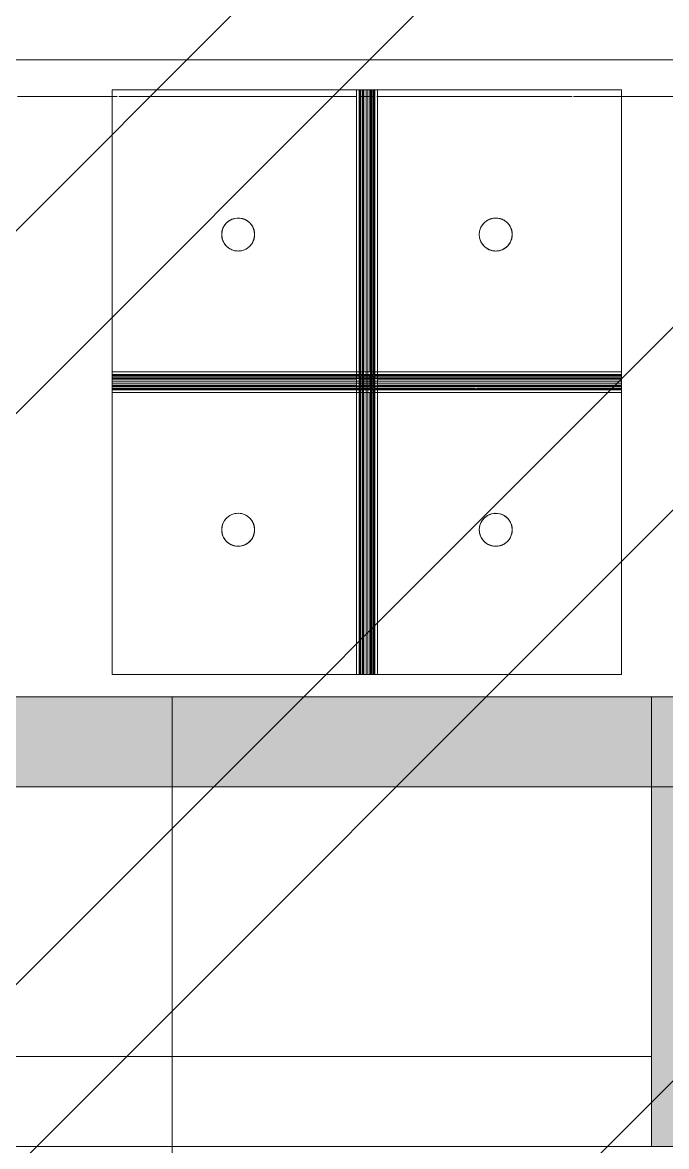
# Model space of a CAD drawing. Header units: millimetres. Extents: x -57519 to 497916, y -349472 to 446842.
# Drawn here: x 304578 to 306728, y 30107 to 33857 of the extents above; entities that cross this region are included whole.
import ezdxf

# ---------------------------------------------------------------- set-up
doc = ezdxf.new("R2010")
doc.units = ezdxf.units.MM
for name, color, linetype, lineweight in [('A-CLNG', 13, 'Continuous', 5), ('A-DETL-GENF', 92, 'Continuous', 5), ('A-FLOR', 192, 'Continuous', 5), ('A-FLOR-HRAL', 11, 'Continuous', 5), ('A-GLAZ-CURT', 52, 'Continuous', 20), ('A-WALL', 113, 'Continuous', 20), ('A-WALL-PATT', 111, 'Continuous', 20), ('E-LITE-EQPM', 33, 'Continuous', 5), ('S-COLS', 52, 'Continuous', 20)]:
    doc.layers.add(name, color=color, linetype=linetype, lineweight=lineweight)

# ---------------------------------------------------------------- blocks, each defined once
blk = doc.blocks.new('System Panel - C4 Expanded Metal Mesh-14365627-SITE COVERAGE')
at = {"layer": 'A-GLAZ-CURT', "lineweight": 5}
for p, q in [((56974.3, 32637.5), (56974.3, 32644)), ((56974.3, 32644), (56974.3, 32637.5)), ((56977.8, 32647.5), (56984.3, 32647.5)), ((56984.3, 32647.5), (56977.8, 32647.5)), ((56997.8, 32647.5), (57664.3, 32647.5)), ((57664.3, 32647.5), (56997.8, 32647.5)), ((57664.3, 32647.5), (57814.3, 32647.5)), ((57814.3, 32647.5), (57664.3, 32647.5)), ((57814.3, 32644), (57814.3, 32637.5)), ((57814.3, 32637.5), (57814.3, 32644)), ((56974.3, 31682.5), (56974.3, 32624)), ((56974.3, 32624), (56974.3, 31682.5)), ((57814.3, 32624), (57814.3, 31682.5)), ((57814.3, 31682.5), (57814.3, 32624)), ((56984.3, 31682.5), (56977.8, 31682.5)), ((56977.8, 31682.5), (56984.3, 31682.5)), ((57664.3, 31682.5), (56997.8, 31682.5)), ((56997.8, 31682.5), (57664.3, 31682.5)), ((57814.3, 31682.5), (57664.3, 31682.5)), ((57664.3, 31682.5), (57814.3, 31682.5))]:
    blk.add_line(p, q, dxfattribs=at)
for start, end in [(60, 180), (0, 150), (15, 60), (150, 180), (0, 15), (180, 270), (180, 0), (315, 345), (345, 0), (270, 285), (285, 300), (300, 315)]:
    blk.add_arc((57394.3, 32165), 55, start, end, dxfattribs=at)
blk = doc.blocks.new('DLN_Face Base lighting-01 - 110mm _R_-V158-SITE COVERAGE')
at = {"layer": 'E-LITE-EQPM'}
for start, end in [(135, 180), (135, 150), (0, 135), (105, 135), (90, 105), (75, 90), (60, 75), (30.8663, 60), (150, 180), (180, 210), (180, 225), (315, 360), (15, 30), (0, 15), (345, 360), (210, 240), (255, 329.1337), (330, 345), (225, 315), (240, 255)]:
    blk.add_arc((0, 0), 55, start, end, dxfattribs=at)
blk = doc.blocks.new('DLN_Face Base lighting-01 - 110mm _R_-V159-SITE COVERAGE')
at = {"layer": 'E-LITE-EQPM'}
for start, end in [(60, 165), (135, 165), (120, 135), (15, 120), (15, 60), (165, 180), (165, 180), (180, 195), (180, 255), (0, 15), (0, 15), (345, 360), (345, 360), (195, 210), (210, 240), (285, 330), (315, 330), (330, 345), (330, 345), (240, 255), (255, 285), (255, 270), (270, 285), (285, 300), (300, 315)]:
    blk.add_arc((0, 0), 55, start, end, dxfattribs=at)
blk = doc.blocks.new('DLN_Face Base lighting-01 - 110mm _R_-V218-SITE COVERAGE')
at = {"layer": 'E-LITE-EQPM'}
for start, end in [(75, 180), (120, 150), (30.8663, 120), (360, 75), (165, 180), (150, 165), (360, 30), (180, 300), (180, 195), (195, 210), (210, 225), (225, 360), (300, 329.1337), (330, 360)]:
    blk.add_arc((0, 0), 55, start, end, dxfattribs=at)
blk = doc.blocks.new('DLN_Face Base lighting-01 - 110mm _R_-V219-SITE COVERAGE')
at = {"layer": 'E-LITE-EQPM'}
for start, end in [(90, 180), (120, 150), (105, 120), (75, 105), (360, 90), (45, 75), (30, 45), (150, 180), (360, 30), (180, 300), (180, 345), (300, 360), (345, 360)]:
    blk.add_arc((0, 0), 55, start, end, dxfattribs=at)
blk = doc.blocks.new('System Panel - C4 Expanded Metal Mesh-V361-SITE COVERAGE')
at = {"layer": 'A-GLAZ-CURT', "lineweight": 5}
for p, q in [((56974.3, 32691), (56974.3, 33632.5)), ((56974.3, 33632.5), (56974.3, 32691)), ((56977.8, 33632.5), (56984.3, 33632.5)), ((56984.3, 33632.5), (56977.8, 33632.5)), ((56997.8, 33632.5), (57664.3, 33632.5)), ((57664.3, 33632.5), (56997.8, 33632.5)), ((57664.3, 33632.5), (57814.3, 33632.5)), ((57814.3, 33632.5), (57664.3, 33632.5)), ((57814.3, 33632.5), (57814.3, 32691)), ((57814.3, 32691), (57814.3, 33632.5)), ((56974.3, 32671), (56974.3, 32677.5)), ((56974.3, 32677.5), (56974.3, 32671)), ((56984.3, 32667.5), (56977.8, 32667.5)), ((56977.8, 32667.5), (56984.3, 32667.5)), ((57664.3, 32667.5), (56997.8, 32667.5)), ((56997.8, 32667.5), (57664.3, 32667.5)), ((57814.3, 32667.5), (57664.3, 32667.5)), ((57664.3, 32667.5), (57814.3, 32667.5)), ((57814.3, 32677.5), (57814.3, 32671)), ((57814.3, 32671), (57814.3, 32677.5))]:
    blk.add_line(p, q, dxfattribs=at)
for start, end in [(0, 180), (135, 150), (120, 135), (105, 120), (90, 105), (75, 90), (0, 75), (165, 180), (150, 165), (180, 0), (180, 195), (195, 0)]:
    blk.add_arc((57394.3, 33150), 55, start, end, dxfattribs=at)
blk = doc.blocks.new('System Panel - C4 Expanded Metal Mesh-V383-SITE COVERAGE')
at = {"layer": 'A-GLAZ-CURT', "lineweight": 5}
for p, q in [((56114.3, 32647.5), (56930.8, 32647.5)), ((56930.8, 32647.5), (56114.3, 32647.5)), ((56114.3, 32637.5), (56114.3, 32644)), ((56114.3, 32644), (56114.3, 32637.5)), ((56944.3, 32647.5), (56950.8, 32647.5)), ((56950.8, 32647.5), (56944.3, 32647.5)), ((56954.3, 32644), (56954.3, 32637.5)), ((56954.3, 32637.5), (56954.3, 32644)), ((56114.3, 31682.5), (56114.3, 32624)), ((56114.3, 32624), (56114.3, 31682.5)), ((56954.3, 32624), (56954.3, 31682.5)), ((56954.3, 31682.5), (56954.3, 32624)), ((56930.8, 31682.5), (56114.3, 31682.5)), ((56114.3, 31682.5), (56930.8, 31682.5)), ((56950.8, 31682.5), (56944.3, 31682.5)), ((56944.3, 31682.5), (56950.8, 31682.5))]:
    blk.add_line(p, q, dxfattribs=at)
for start, end in [(0, 180), (0, 180), (180, 0), (180, 0)]:
    blk.add_arc((56534.3, 32165), 55, start, end, dxfattribs=at)
blk = doc.blocks.new('System Panel - C4 Expanded Metal Mesh-15055319-SITE COVERAGE')
at = {"layer": 'A-GLAZ-CURT', "lineweight": 5}
for p, q in [((56114.3, 32691), (56114.3, 33632.5)), ((56114.3, 33632.5), (56930.8, 33632.5)), ((56930.8, 33632.5), (56114.3, 33632.5)), ((56114.3, 33632.5), (56114.3, 32691)), ((56944.3, 33632.5), (56950.8, 33632.5)), ((56950.8, 33632.5), (56944.3, 33632.5)), ((56954.3, 33632.5), (56954.3, 32691)), ((56954.3, 32691), (56954.3, 33632.5)), ((56114.3, 32671), (56114.3, 32677.5)), ((56114.3, 32677.5), (56114.3, 32671)), ((56930.8, 32667.5), (56114.3, 32667.5)), ((56114.3, 32667.5), (56930.8, 32667.5)), ((56950.8, 32667.5), (56944.3, 32667.5)), ((56944.3, 32667.5), (56950.8, 32667.5)), ((56954.3, 32677.5), (56954.3, 32671)), ((56954.3, 32671), (56954.3, 32677.5))]:
    blk.add_line(p, q, dxfattribs=at)
for start, end in [(360, 180), (0, 180), (180, 0), (180, 0)]:
    blk.add_arc((56534.3, 33150), 55, start, end, dxfattribs=at)
blk = doc.blocks.new('Ceilings 8 - Ceilings 8-14169185-SITE COVERAGE')
at = {"layer": 'A-CLNG'}
for p, q in [((56929.3, 33632.5), (56929.3, 32682.5)), ((56930.8, 33632.5), (56929.3, 33632.5)), ((56929.3, 33632.5), (56929.3, 33632.5)), ((56929.3, 33632.5), (56930.8, 33632.5)), ((56930.8, 33632.5), (56939.3, 33632.5)), ((56933.8, 33632.5), (56932.3, 33632.5)), ((56932.3, 33632.5), (56933.8, 33632.5)), ((56939.3, 33632.5), (56933.8, 33632.5)), ((56933.8, 33632.5), (56936.8, 33632.5)), ((56936.8, 33632.5), (56938.3, 33632.5)), ((56938.3, 33632.5), (56938.3, 32691)), ((56938.3, 33632.5), (56939.8, 33632.5)), ((56939.3, 33632.5), (56989.3, 33632.5)), ((56939.3, 32682.5), (56939.3, 33632.5)), ((56939.3, 31682.5), (56939.3, 33632.5)), ((56939.3, 32691), (56939.3, 33632.5)), ((56939.3, 32691), (56939.3, 33632.5)), ((56941.3, 33632.5), (56939.8, 33632.5)), ((56941.3, 32691), (56941.3, 33632.5)), ((56961.3, 33632.5), (56944.3, 33632.5)), ((56944.3, 33632.5), (56950.8, 33632.5)), ((56984.3, 33632.5), (56944.3, 33632.5)), ((56944.3, 33632.5), (56984.3, 33632.5)), ((56944.3, 32682.5), (56944.3, 33632.5)), ((56944.3, 32682.5), (56944.3, 33632.5)), ((56954.3, 33632.5), (56949.3, 33632.5)), ((56949.3, 32691), (56949.3, 33632.5)), ((56949.3, 33625.9), (56949.3, 32691)), ((56950.8, 33632.5), (56952.3, 33632.5)), ((56952.3, 32691), (56952.3, 33632.5)), ((56952.3, 33632.5), (56954.3, 33632.5)), ((56952.3, 32691), (56952.3, 33632.5)), ((56954.3, 32691), (56954.3, 33632.5)), ((56954.3, 32691), (56954.3, 33632.5)), ((56967.3, 33632.5), (56961.3, 33632.5)), ((56961.3, 32691), (56961.3, 33632.5)), ((56961.3, 32691), (56961.3, 33632.5)), ((56984.3, 33632.5), (56967.3, 33632.5)), ((56967.3, 32691), (56967.3, 33632.5)), ((56967.3, 32691), (56967.3, 33632.5)), ((56979.3, 33632.5), (56974.3, 33632.5)), ((56974.3, 33632.5), (56976.3, 33632.5)), ((56974.3, 32691), (56974.3, 33632.5)), ((56974.3, 32691), (56974.3, 33632.5)), ((56976.3, 33632.5), (56976.3, 32691)), ((56976.3, 33632.5), (56977.8, 33632.5)), ((56976.3, 32691), (56976.3, 33632.5)), ((56977.8, 33632.5), (56984.3, 33632.5)), ((56979.3, 32691), (56979.3, 33632.5)), ((56979.3, 32691), (56979.3, 33625.9)), ((56984.3, 33632.5), (56984.3, 32682.5)), ((56984.3, 32682.5), (56984.3, 33632.5)), ((56988.8, 33632.5), (56987.3, 33632.5)), ((56987.3, 32691), (56987.3, 33632.5)), ((56988.8, 33632.5), (56990.3, 33632.5)), ((56989.3, 33632.5), (56997.8, 33632.5)), ((56994.8, 33632.5), (56989.3, 33632.5)), ((56989.3, 31682.5), (56989.3, 33632.5)), ((56989.3, 32682.5), (56989.3, 33632.5)), ((56989.3, 32691), (56989.3, 33632.5)), ((56989.3, 32691), (56989.3, 33632.5)), ((56990.3, 32691), (56990.3, 33632.5)), ((56990.3, 33632.5), (56991.8, 33632.5)), ((56991.8, 33632.5), (56994.8, 33632.5)), ((56994.8, 33632.5), (56996.3, 33632.5)), ((56996.3, 33632.5), (56994.8, 33632.5)), ((56997.8, 33632.5), (56999.3, 33632.5)), ((56999.2, 33632.5), (56997.8, 33632.5)), ((56999.3, 33632.5), (56999.2, 33632.5)), ((56999.3, 32682.5), (56999.3, 33632.5)), ((56939.3, 32692.5), (56114.3, 32692.5)), ((56114.3, 32691), (56114.3, 32692.5)), ((56114.3, 32692.5), (56114.3, 32692.4)), ((56114.3, 32692.4), (56114.3, 32691)), ((56114.3, 32682.5), (56114.3, 32691)), ((56114.3, 32688), (56114.3, 32689.5)), ((56114.3, 32689.5), (56114.3, 32688)), ((56114.3, 32685), (56114.3, 32688)), ((56114.3, 32688), (56114.3, 32682.5)), ((56114.3, 32683.5), (56114.3, 32685)), ((56930.8, 32683.5), (56114.3, 32683.5)), ((56114.3, 32682), (56114.3, 32683.5)), ((56114.3, 32632.5), (56114.3, 32682.5)), ((57814.3, 32682.5), (56114.3, 32682.5)), ((56939.3, 32682.5), (56114.3, 32682.5)), ((56930.8, 32682.5), (56114.3, 32682.5)), ((56930.8, 32682.5), (56114.3, 32682.5)), ((56114.3, 32682), (56114.3, 32680.5)), ((56930.8, 32680.5), (56114.3, 32680.5)), ((56114.3, 32671), (56114.3, 32677.5)), ((56114.3, 32677.5), (56114.3, 32660.5)), ((56114.3, 32677.5), (56114.3, 32637.5)), ((56114.3, 32637.5), (56114.3, 32677.5)), ((56114.3, 32677.5), (56939.3, 32677.5)), ((56939.3, 32677.5), (56114.3, 32677.5)), ((56114.3, 32672.5), (56114.3, 32667.5)), ((56930.8, 32672.5), (56114.3, 32672.5)), ((56114.3, 32669.5), (56114.3, 32671)), ((56114.3, 32669.5), (56930.8, 32669.5)), ((56114.3, 32667.5), (56114.3, 32669.5)), ((56930.8, 32669.5), (56114.3, 32669.5)), ((56930.8, 32667.5), (56114.3, 32667.5)), ((56930.8, 32667.5), (56114.3, 32667.5)), ((56930.8, 32672.5), (56119.2, 32672.5)), ((56929.3, 32677.5), (56929.3, 32637.5)), ((56939.3, 32683.5), (56930.8, 32683.5)), ((56939.3, 32682.5), (56930.8, 32682.5)), ((56939.3, 32682.5), (56930.8, 32682.5)), ((56939.3, 32680.5), (56930.8, 32680.5)), ((56939.3, 32672.5), (56930.8, 32672.5)), ((56930.8, 32669.5), (56939.3, 32669.5)), ((56938.3, 32691), (56938.3, 32682.5)), ((56938.3, 32677.5), (56938.3, 32637.5)), ((56939.3, 32682.5), (56939.3, 32691)), ((56939.3, 32682.5), (56939.3, 32691)), ((56939.3, 32637.5), (56939.3, 32677.5)), ((56939.3, 32637.5), (56939.3, 32677.5)), ((56939.3, 32637.5), (56939.3, 32677.5)), ((56939.3, 32677.5), (56989.3, 32677.5)), ((56989.3, 32677.5), (56939.3, 32677.5)), ((56941.3, 32682.5), (56941.3, 32691)), ((56941.3, 32671), (56941.3, 32677.5)), ((56941.3, 32644), (56941.3, 32671)), ((56984.3, 32692.5), (56944.3, 32692.5)), ((56984.3, 32683.5), (56944.3, 32683.5)), ((56944.3, 32632.5), (56944.3, 32682.5)), ((56944.3, 32632.5), (56944.3, 32682.5)), ((56984.3, 32682.5), (56944.3, 32682.5)), ((56984.3, 32682.5), (56944.3, 32682.5)), ((56984.3, 32682.5), (56944.3, 32682.5)), ((56950.8, 32680.5), (56944.3, 32680.5)), ((56950.8, 32672.5), (56944.3, 32672.5)), ((56944.3, 32669.5), (56984.3, 32669.5)), ((56950.8, 32669.5), (56944.3, 32669.5)), ((56950.8, 32667.5), (56944.3, 32667.5)), ((56950.8, 32667.5), (56944.3, 32667.5)), ((56949.3, 32682.5), (56949.3, 32691)), ((56949.3, 32671), (56949.3, 32677.5)), ((56949.3, 32644), (56949.3, 32671)), ((56949.3, 32667.5), (56949.3, 32647.5)), ((56977.8, 32680.5), (56950.8, 32680.5)), ((56977.8, 32672.5), (56950.8, 32672.5)), ((56977.8, 32669.5), (56950.8, 32669.5)), ((56977.8, 32667.5), (56950.8, 32667.5)), ((56952.3, 32682.5), (56952.3, 32691)), ((56952.3, 32637.5), (56952.3, 32677.5)), ((56952.3, 32671), (56952.3, 32677.5)), ((56952.3, 32644), (56952.3, 32671)), ((56954.3, 32671), (56954.3, 32677.5)), ((56954.3, 32671), (56954.3, 32677.5)), ((56974.3, 32672.5), (56954.3, 32672.5)), ((56954.3, 32644), (56954.3, 32671)), ((56954.3, 32647.5), (56954.3, 32667.5)), ((56974.3, 32667.5), (56954.3, 32667.5)), ((56961.3, 32682.5), (56961.3, 32691)), ((56961.3, 32671), (56961.3, 32677.5)), ((56961.3, 32637.5), (56961.3, 32677.5)), ((56961.3, 32647.5), (56961.3, 32667.5)), ((56967.3, 32682.5), (56967.3, 32691)), ((56967.3, 32637.5), (56967.3, 32677.5)), ((56967.3, 32671), (56967.3, 32677.5)), ((56967.3, 32647.5), (56967.3, 32667.5)), ((56974.3, 32671), (56974.3, 32677.5)), ((56974.3, 32671), (56974.3, 32677.5)), ((56974.3, 32644), (56974.3, 32671)), ((56974.3, 32647.5), (56974.3, 32667.5)), ((56976.3, 32691), (56976.3, 32682.5)), ((56976.3, 32677.5), (56976.3, 32637.5)), ((56976.3, 32671), (56976.3, 32677.5)), ((56976.3, 32644), (56976.3, 32671)), ((56984.3, 32680.5), (56977.8, 32680.5)), ((56984.3, 32672.5), (56977.8, 32672.5)), ((56984.3, 32669.5), (56977.8, 32669.5)), ((56984.3, 32667.5), (56977.8, 32667.5)), ((56984.3, 32667.5), (56977.8, 32667.5)), ((56979.3, 32682.5), (56979.3, 32691)), ((56979.3, 32671), (56979.3, 32677.5)), ((56979.3, 32644), (56979.3, 32671)), ((56979.3, 32647.5), (56979.3, 32667.5)), ((56984.3, 32682.5), (56984.3, 32632.5)), ((56984.3, 32632.5), (56984.3, 32682.5)), ((56987.3, 32682.5), (56987.3, 32691)), ((56987.3, 32671), (56987.3, 32677.5)), ((56987.3, 32644), (56987.3, 32671)), ((57814.3, 32692.5), (56989.3, 32692.5)), ((56989.3, 32682.5), (56989.3, 32691)), ((56989.3, 32682.5), (56989.3, 32691)), ((56997.8, 32683.5), (56989.3, 32683.5)), ((57814.3, 32682.5), (56989.3, 32682.5)), ((56997.8, 32682.5), (56989.3, 32682.5)), ((56997.8, 32682.5), (56989.3, 32682.5)), ((56997.8, 32680.5), (56989.3, 32680.5)), ((56989.3, 32637.5), (56989.3, 32677.5)), ((56989.3, 32637.5), (56989.3, 32677.5)), ((56989.3, 32637.5), (56989.3, 32677.5)), ((56989.3, 32677.5), (57814.3, 32677.5)), ((57814.3, 32677.5), (56989.3, 32677.5)), ((56997.8, 32672.5), (56989.3, 32672.5)), ((56989.3, 32669.5), (56997.8, 32669.5)), ((56990.3, 32682.5), (56990.3, 32691)), ((56990.3, 32637.5), (56990.3, 32677.5)), ((57814.3, 32683.5), (56997.8, 32683.5)), ((57814.3, 32682.5), (56997.8, 32682.5)), ((57814.3, 32682.5), (56997.8, 32682.5)), ((57814.3, 32680.5), (56997.8, 32680.5)), ((57814.3, 32672.5), (56997.8, 32672.5)), ((57661, 32672.5), (56997.8, 32672.5)), ((56997.8, 32669.5), (57814.3, 32669.5)), ((57814.3, 32669.5), (56997.8, 32669.5)), ((57814.3, 32667.5), (56997.8, 32667.5)), ((57814.3, 32667.5), (56997.8, 32667.5)), ((56999.3, 32637.5), (56999.3, 32677.5)), ((57810.2, 32672.5), (57661.8, 32672.5)), ((57814.3, 32692.4), (57814.3, 32692.5)), ((57814.3, 32692.5), (57814.3, 32691)), ((57814.3, 32691), (57814.3, 32692.4)), ((57814.3, 32691), (57814.3, 32682.5)), ((57814.3, 32688), (57814.3, 32689.5)), ((57814.3, 32689.5), (57814.3, 32688)), ((57814.3, 32682.5), (57814.3, 32688)), ((57814.3, 32688), (57814.3, 32685)), ((57814.3, 32685), (57814.3, 32683.5)), ((57814.3, 32683.5), (57814.3, 32682)), ((57814.3, 32682.5), (57814.3, 32632.5)), ((57814.3, 32680.5), (57814.3, 32682)), ((57814.3, 32660.5), (57814.3, 32677.5)), ((57814.3, 32677.5), (57814.3, 32671)), ((57814.3, 32677.5), (57814.3, 32637.5)), ((57814.3, 32637.5), (57814.3, 32677.5)), ((57814.3, 32667.5), (57814.3, 32672.5)), ((57814.3, 32671), (57814.3, 32669.5)), ((57814.3, 32669.5), (57814.3, 32667.5)), ((56114.3, 32660.5), (56114.3, 32654.5)), ((56930.8, 32660.5), (56114.3, 32660.5)), ((56930.8, 32660.5), (56114.3, 32660.5)), ((56114.3, 32654.5), (56114.3, 32637.5)), ((56930.8, 32654.5), (56114.3, 32654.5)), ((56930.8, 32654.5), (56114.3, 32654.5)), ((56114.3, 32645.5), (56114.3, 32647.5)), ((56114.3, 32647.5), (56114.3, 32642.5)), ((56930.8, 32647.5), (56114.3, 32647.5)), ((56930.8, 32647.5), (56114.3, 32647.5)), ((56930.8, 32645.5), (56114.3, 32645.5)), ((56114.3, 32644), (56114.3, 32645.5)), ((56930.8, 32645.5), (56114.3, 32645.5)), ((56114.3, 32637.5), (56114.3, 32644)), ((56930.8, 32642.5), (56114.3, 32642.5)), ((56939.3, 32637.5), (56114.3, 32637.5)), ((56939.3, 32637.5), (56114.3, 32637.5)), ((56114.3, 32634.5), (56114.3, 32633)), ((56930.8, 32634.5), (56114.3, 32634.5)), ((56114.3, 32631.5), (56114.3, 32633)), ((56114.3, 32624), (56114.3, 32632.5)), ((56114.3, 32632.5), (56114.3, 32627)), ((56939.3, 32632.5), (56114.3, 32632.5)), ((57814.3, 32632.5), (56114.3, 32632.5)), ((56930.8, 32632.5), (56114.3, 32632.5)), ((56930.8, 32632.5), (56114.3, 32632.5)), ((56114.3, 32631.5), (56930.8, 32631.5)), ((56114.3, 32630), (56114.3, 32631.5)), ((56114.3, 32627), (56114.3, 32630)), ((56114.3, 32627), (56114.3, 32625.5)), ((56114.3, 32625.5), (56114.3, 32627)), ((56119.2, 32642.5), (56930.8, 32642.5)), ((56929.3, 32632.5), (56929.3, 31682.5)), ((56939.3, 32660.5), (56930.8, 32660.5)), ((56939.3, 32654.5), (56930.8, 32654.5)), ((56939.3, 32645.5), (56930.8, 32645.5)), ((56939.3, 32642.5), (56930.8, 32642.5)), ((56939.3, 32634.5), (56930.8, 32634.5)), ((56939.3, 32632.5), (56930.8, 32632.5)), ((56939.3, 32632.5), (56930.8, 32632.5)), ((56930.8, 32631.5), (56939.3, 32631.5)), ((56938.3, 32632.5), (56938.3, 32624)), ((56989.3, 32637.5), (56939.3, 32637.5)), ((56989.3, 32637.5), (56939.3, 32637.5)), ((56939.3, 31682.5), (56939.3, 32632.5)), ((56939.3, 32624), (56939.3, 32632.5)), ((56939.3, 32624), (56939.3, 32632.5)), ((56941.3, 32637.5), (56941.3, 32644)), ((56941.3, 32624), (56941.3, 32632.5)), ((56984.3, 32660.5), (56944.3, 32660.5)), ((56950.8, 32660.5), (56944.3, 32660.5)), ((56950.8, 32654.5), (56944.3, 32654.5)), ((56984.3, 32654.5), (56944.3, 32654.5)), ((56950.8, 32647.5), (56944.3, 32647.5)), ((56950.8, 32647.5), (56944.3, 32647.5)), ((56984.3, 32645.5), (56944.3, 32645.5)), ((56950.8, 32645.5), (56944.3, 32645.5)), ((56950.8, 32642.5), (56944.3, 32642.5)), ((56950.8, 32634.5), (56944.3, 32634.5)), ((56944.3, 31682.5), (56944.3, 32632.5)), ((56944.3, 31682.5), (56944.3, 32632.5)), ((56984.3, 32632.5), (56944.3, 32632.5)), ((56984.3, 32632.5), (56944.3, 32632.5)), ((56984.3, 32632.5), (56944.3, 32632.5)), ((56944.3, 32631.5), (56984.3, 32631.5)), ((56949.3, 32637.5), (56949.3, 32644)), ((56949.3, 32624), (56949.3, 32632.5)), ((56977.8, 32647.5), (56950.8, 32647.5)), ((56977.8, 32645.5), (56950.8, 32645.5)), ((56977.8, 32642.5), (56950.8, 32642.5)), ((56977.8, 32634.5), (56950.8, 32634.5)), ((56952.3, 32637.5), (56952.3, 32644)), ((56952.3, 32624), (56952.3, 32632.5)), ((56974.3, 32660.5), (56954.3, 32660.5)), ((56974.3, 32654.5), (56954.3, 32654.5)), ((56974.3, 32647.5), (56954.3, 32647.5)), ((56954.3, 32637.5), (56954.3, 32644)), ((56954.3, 32637.5), (56954.3, 32644)), ((56954.3, 32642.5), (56974.3, 32642.5)), ((56961.3, 32637.5), (56961.3, 32644)), ((56961.3, 32624), (56961.3, 32632.5)), ((56967.3, 32637.5), (56967.3, 32644)), ((56967.3, 32624), (56967.3, 32632.5)), ((56974.3, 32637.5), (56974.3, 32644)), ((56974.3, 32637.5), (56974.3, 32644)), ((56976.3, 32637.5), (56976.3, 32644)), ((56976.3, 32632.5), (56976.3, 32624)), ((56984.3, 32660.5), (56977.8, 32660.5)), ((56984.3, 32654.5), (56977.8, 32654.5)), ((56984.3, 32647.5), (56977.8, 32647.5)), ((56984.3, 32647.5), (56977.8, 32647.5)), ((56984.3, 32645.5), (56977.8, 32645.5)), ((56984.3, 32642.5), (56977.8, 32642.5)), ((56984.3, 32634.5), (56977.8, 32634.5)), ((56979.3, 32637.5), (56979.3, 32644)), ((56979.3, 32624), (56979.3, 32632.5)), ((56984.3, 32632.5), (56984.3, 31682.5)), ((56984.3, 31682.5), (56984.3, 32632.5)), ((56987.3, 32637.5), (56987.3, 32644)), ((56987.3, 32624), (56987.3, 32632.5)), ((56997.8, 32660.5), (56989.3, 32660.5)), ((56997.8, 32654.5), (56989.3, 32654.5)), ((56997.8, 32645.5), (56989.3, 32645.5)), ((56997.8, 32642.5), (56989.3, 32642.5)), ((57326.5, 32637.5), (56989.3, 32637.5)), ((57326.5, 32637.5), (56989.3, 32637.5)), ((56997.8, 32634.5), (56989.3, 32634.5)), ((56989.3, 31682.5), (56989.3, 32632.5)), ((56989.3, 32624), (56989.3, 32632.5)), ((56989.3, 32624), (56989.3, 32632.5)), ((57814.3, 32632.5), (56989.3, 32632.5)), ((56997.8, 32632.5), (56989.3, 32632.5)), ((56997.8, 32632.5), (56989.3, 32632.5)), ((56989.3, 32631.5), (56997.8, 32631.5)), ((56990.3, 32624), (56990.3, 32632.5)), ((57814.3, 32660.5), (56997.8, 32660.5)), ((57814.3, 32660.5), (56997.8, 32660.5)), ((57814.3, 32654.5), (56997.8, 32654.5)), ((57814.3, 32654.5), (56997.8, 32654.5)), ((57814.3, 32647.5), (56997.8, 32647.5)), ((57814.3, 32647.5), (56997.8, 32647.5)), ((57814.3, 32645.5), (56997.8, 32645.5)), ((57814.3, 32645.5), (56997.8, 32645.5)), ((56997.8, 32642.5), (57661, 32642.5)), ((57814.3, 32642.5), (56997.8, 32642.5)), ((57814.3, 32634.5), (56997.8, 32634.5)), ((57814.3, 32632.5), (56997.8, 32632.5)), ((57814.3, 32632.5), (56997.8, 32632.5)), ((56997.8, 32631.5), (57814.3, 32631.5)), ((56999.3, 31682.5), (56999.3, 32632.5)), ((57814.3, 32637.5), (57329.6, 32637.5)), ((57814.3, 32637.5), (57329.6, 32637.5)), ((57661.8, 32642.5), (57810.2, 32642.5)), ((57814.3, 32654.5), (57814.3, 32660.5)), ((57814.3, 32637.5), (57814.3, 32654.5)), ((57814.3, 32642.5), (57814.3, 32647.5)), ((57814.3, 32647.5), (57814.3, 32645.5)), ((57814.3, 32645.5), (57814.3, 32644)), ((57814.3, 32644), (57814.3, 32637.5)), ((57814.3, 32633), (57814.3, 32634.5)), ((57814.3, 32633), (57814.3, 32631.5)), ((57814.3, 32627), (57814.3, 32632.5)), ((57814.3, 32632.5), (57814.3, 32624)), ((57814.3, 32631.5), (57814.3, 32630)), ((57814.3, 32630), (57814.3, 32627)), ((57814.3, 32627), (57814.3, 32625.5)), ((57814.3, 32625.5), (57814.3, 32627)), ((56114.3, 32624), (56114.3, 32622.5)), ((56114.3, 32622.5), (56114.3, 32624)), ((56114.3, 32622.5), (56939.3, 32622.5)), ((56114.3, 32622.5), (56114.3, 32622.5)), ((56938.3, 32624), (56938.3, 31682.5)), ((56939.3, 31682.5), (56939.3, 32624)), ((56939.3, 31682.5), (56939.3, 32624)), ((56941.3, 31682.5), (56941.3, 32624)), ((56944.3, 32622.5), (56984.3, 32622.5)), ((56949.3, 32624), (56949.3, 31689.1)), ((56949.3, 31682.5), (56949.3, 32624)), ((56952.3, 31682.5), (56952.3, 32624)), ((56952.3, 31682.5), (56952.3, 32624)), ((56954.3, 31682.5), (56954.3, 32624)), ((56954.3, 31682.5), (56954.3, 32624)), ((56961.3, 31682.5), (56961.3, 32624)), ((56961.3, 31682.5), (56961.3, 32624)), ((56967.3, 31682.5), (56967.3, 32624)), ((56967.3, 31682.5), (56967.3, 32624)), ((56974.3, 31682.5), (56974.3, 32624)), ((56974.3, 31682.5), (56974.3, 32624)), ((56976.3, 32624), (56976.3, 31682.5)), ((56976.3, 31682.5), (56976.3, 32624)), ((56979.3, 31682.5), (56979.3, 32624)), ((56979.3, 31689.1), (56979.3, 32624)), ((56987.3, 31682.5), (56987.3, 32624)), ((56989.3, 31682.5), (56989.3, 32624)), ((56989.3, 31682.5), (56989.3, 32624)), ((56989.3, 32622.5), (57814.3, 32622.5)), ((56990.3, 31682.5), (56990.3, 32624)), ((57814.3, 32624), (57814.3, 32622.5)), ((57814.3, 32622.5), (57814.3, 32624)), ((57814.3, 32622.5), (57814.3, 32622.5)), ((56930.8, 31682.5), (56929.3, 31682.5)), ((56929.3, 31682.5), (56930.8, 31682.5)), ((56929.3, 31682.5), (56929.3, 31682.5)), ((56939.3, 31682.5), (56930.8, 31682.5)), ((56933.8, 31682.5), (56932.3, 31682.5)), ((56932.3, 31682.5), (56933.8, 31682.5)), ((56936.8, 31682.5), (56933.8, 31682.5)), ((56933.8, 31682.5), (56939.3, 31682.5)), ((56938.3, 31682.5), (56936.8, 31682.5)), ((56939.8, 31682.5), (56938.3, 31682.5)), ((56989.3, 31682.5), (56939.3, 31682.5)), ((56939.8, 31682.5), (56941.3, 31682.5)), ((56950.8, 31682.5), (56944.3, 31682.5)), ((56944.3, 31682.5), (56961.3, 31682.5)), ((56984.3, 31682.5), (56944.3, 31682.5)), ((56944.3, 31682.5), (56984.3, 31682.5)), ((56949.3, 31682.5), (56954.3, 31682.5)), ((56952.3, 31682.5), (56950.8, 31682.5)), ((56954.3, 31682.5), (56952.3, 31682.5)), ((56961.3, 31682.5), (56967.3, 31682.5)), ((56967.3, 31682.5), (56984.3, 31682.5)), ((56976.3, 31682.5), (56974.3, 31682.5)), ((56974.3, 31682.5), (56979.3, 31682.5)), ((56977.8, 31682.5), (56976.3, 31682.5)), ((56984.3, 31682.5), (56977.8, 31682.5)), ((56987.3, 31682.5), (56988.8, 31682.5)), ((56990.3, 31682.5), (56988.8, 31682.5)), ((56989.3, 31682.5), (56994.8, 31682.5)), ((56997.8, 31682.5), (56989.3, 31682.5)), ((56991.8, 31682.5), (56990.3, 31682.5)), ((56994.8, 31682.5), (56991.8, 31682.5)), ((56994.8, 31682.5), (56996.3, 31682.5)), ((56996.3, 31682.5), (56994.8, 31682.5)), ((56997.8, 31682.5), (56999.2, 31682.5)), ((56999.3, 31682.5), (56997.8, 31682.5)), ((56999.2, 31682.5), (56999.3, 31682.5))]:
    blk.add_line(p, q, dxfattribs=at)
blk = doc.blocks.new('Railings 7 - Railings 7-18739482-SITE COVERAGE')
at = {"layer": 'A-FLOR-HRAL'}
for p, q in [((55797.5, 33610.3), (55814.3, 33610.3)), ((55814.3, 33610.3), (56114.3, 33610.3)), ((56114.3, 33610.3), (56131, 33610.3)), ((56136.1, 33610.3), (56930.8, 33610.3)), ((56944.3, 33610.3), (56950.8, 33610.3)), ((56954.3, 33610.3), (56974.3, 33610.3)), ((56977.8, 33610.3), (56984.3, 33610.3)), ((56997.8, 33610.3), (57649.6, 33610.3)), ((57653.5, 33610.3), (57796.2, 33610.3)), ((57797.5, 33610.3), (57814.3, 33610.3)), ((57814.3, 33610.3), (58114.3, 33610.3))]:
    blk.add_line(p, q, dxfattribs=at)

msp = doc.modelspace()

# ---------------------------------------------------------------- hatches: boundary and pattern name
at = {"layer": 'A-DETL-GENF'}
h = msp.add_hatch(dxfattribs=at)
h.set_pattern_fill('FP_40', color=250, style=0, pattern_type=2)
h.set_pattern_definition([(45, (248763.4, 0), (-1257.236, 1257.236), []), (45, (248763.4, 1905), (-1257.236, 1257.236), [])])
h.paths.add_polyline_path([(325750.1, -8642.5), (328562.7, -8642.5), (328562.7, 4657.5), (341312.7, 4657.5), (341312.7, 30557.5), (342712.7, 30557.5), (342712.7, 48907.7), (339962.7, 48907.7), (339962.7, 52157.5), (338962.7, 52157.5), (338962.7, 53757.5), (297512.7, 53757.5), (297512.7, 52247.5), (286277.7, 52247.5), (286277.7, 34407.5), (285902.7, 34407.5), (285902.7, 7407.5), (286277.7, 7407.5), (286277.7, -2267.5), (315555.2, -2267.5), (315555.2, -8642.5), (321257.1, -8642.5)], flags=0)
at = {"layer": 'A-WALL-PATT', "lineweight": 5, "transparency": 33554560}
msp.add_hatch(color=253, dxfattribs=at).paths.add_polyline_path([(302161.6, 31307.5), (305077.7, 31307.5), (305077.7, 31607.5), (301402.7, 31607.5), (301402.7, 31307.5), (301702.7, 31307.5)], flags=0)
at = {"layer": 'A-WALL-PATT', "lineweight": 5, "transparency": 33554432}
msp.add_hatch(color=253, dxfattribs=at).paths.add_polyline_path([(305077.7, 31307.5), (306677.7, 31307.5), (306677.7, 31607.5), (305077.7, 31607.5)], flags=0)
at = {"layer": 'S-COLS', "transparency": 33554432}
msp.add_hatch(color=9, dxfattribs=at).paths.add_polyline_path([(307477.7, 30107.5), (307477.7, 31607.5), (306677.7, 31607.5), (306677.7, 30107.5)], flags=0)

# ---------------------------------------------------------------- linework, layer by layer
at = {"layer": 'A-FLOR'}
for p, q in [((301402.7, 33732.5), (312202.7, 33732.5)), ((306677.7, 31607.5), (297865.2, 31607.5)), ((301552.7, 31607.5), (317887.3, 31607.5)), ((306677.7, 31607.5), (307477.7, 31607.5)), ((298665.2, 31307.5), (306677.7, 31307.5)), ((307477.7, 31307.5), (306677.7, 31307.5)), ((307477.7, 31307.5), (306677.7, 31307.5)), ((306677.7, 30407.5), (298665.2, 30407.5)), ((306677.7, 30107.5), (306677.7, 30407.5)), ((298665.2, 30107.5), (306677.7, 30107.5))]:
    msp.add_line(p, q, dxfattribs=at)
at = {"layer": 'A-FLOR', "color": 254}
msp.add_line((305077.7, 29867.5), (305077.7, 31607.5), dxfattribs=at)
at = {"layer": 'A-WALL', "lineweight": 5}
for p, q in [((305077.7, 31607.5), (301552.7, 31607.5)), ((301702.7, 31307.5), (305077.7, 31307.5))]:
    msp.add_line(p, q, dxfattribs=at)
at = {"layer": 'A-WALL', "color": 53}
for p, q in [((306677.7, 31607.5), (305077.7, 31607.5)), ((305077.7, 31307.5), (306677.7, 31307.5))]:
    msp.add_line(p, q, dxfattribs=at)
at = {"layer": 'A-WALL', "color": 10, "lineweight": 5}
msp.add_line((306677.7, 31607.5), (306677.7, 31307.5), dxfattribs=at)
at = {"layer": 'S-COLS', "color": 53}
for p, q in [((307477.7, 31607.5), (306677.7, 31607.5)), ((306677.7, 31307.5), (306677.7, 30107.5)), ((306677.7, 30107.5), (307477.7, 30107.5))]:
    msp.add_line(p, q, dxfattribs=at)
at = {"layer": 'S-COLS', "color": 254, "lineweight": 5}
for p, q in [((306677.7, 31307.5), (306677.7, 31607.5)), ((306677.7, 30107.5), (306677.7, 31307.5)), ((307477.7, 30107.5), (306677.7, 30107.5))]:
    msp.add_line(p, q, dxfattribs=at)

# ---------------------------------------------------------------- block references
at = {"layer": 'A-CLNG'}
msp.add_blockref('Ceilings 8 - Ceilings 8-14169185-SITE COVERAGE', (248763.4, 0), dxfattribs=at)
at = {"layer": 'A-FLOR-HRAL'}
msp.add_blockref('Railings 7 - Railings 7-18739482-SITE COVERAGE', (248763.4, 0), dxfattribs=at)
at = {"layer": 'A-GLAZ-CURT', "lineweight": 5}
for name in ['System Panel - C4 Expanded Metal Mesh-15055319-SITE COVERAGE', 'System Panel - C4 Expanded Metal Mesh-V361-SITE COVERAGE', 'System Panel - C4 Expanded Metal Mesh-V383-SITE COVERAGE', 'System Panel - C4 Expanded Metal Mesh-14365627-SITE COVERAGE']:
    msp.add_blockref(name, (248763.4, 0), dxfattribs=at)
at = {"layer": 'E-LITE-EQPM', "rotation": 180}
for name, p in [('DLN_Face Base lighting-01 - 110mm _R_-V158-SITE COVERAGE', (305297.7, 33150)), ('DLN_Face Base lighting-01 - 110mm _R_-V159-SITE COVERAGE', (306157.7, 33150)), ('DLN_Face Base lighting-01 - 110mm _R_-V218-SITE COVERAGE', (305297.7, 32165)), ('DLN_Face Base lighting-01 - 110mm _R_-V219-SITE COVERAGE', (306157.7, 32165))]:
    msp.add_blockref(name, p, dxfattribs=at)

doc.saveas('drawing.dxf')
